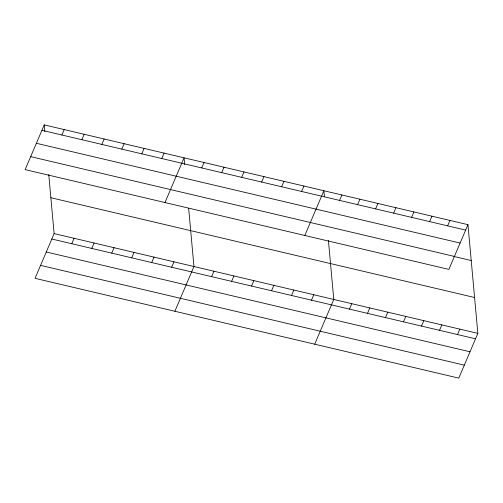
<?xml version="1.0" encoding="UTF-8"?>
<svg xmlns="http://www.w3.org/2000/svg" width="503" height="503" viewBox="0 0 503 503"><rect width="100%" height="100%" fill="white"/><g stroke="black" fill="none" stroke-linecap="round" stroke-linejoin="round"><path stroke-width="0.75" d="M44.233 124.882L25.15 169.618L448.877 269.407L467.96 224.665L44.233 124.882L44.842 131.61M61.894 135.011L64.208 129.585M81.87 139.715L84.183 134.288M48.76 174.616L54.123 233.593L35.04 278.335L458.767 378.118L477.85 333.382L467.96 224.665M101.845 144.418L104.159 138.991M71.784 243.722L74.098 238.303M121.82 149.121L124.134 143.701M91.76 248.432L94.074 243.006M141.796 153.83L144.109 148.404M111.735 253.135L114.049 247.709M161.771 158.533L164.085 153.107M131.711 257.838L134.024 252.412M164.978 202.552L184.06 157.81L184.676 164.538M151.686 262.541L154 257.115M201.722 167.939L204.036 162.513M171.661 267.244L173.975 261.818M221.697 172.642L224.011 167.216M174.868 311.263L193.951 266.527L188.656 208.317M241.673 177.345L243.993 171.925M211.612 276.656L213.926 271.23M261.654 182.055L263.968 176.628M231.587 281.359L233.908 275.933M281.63 186.758L283.944 181.332M251.569 286.062L253.883 280.636M301.605 191.461L303.919 186.035M271.545 290.765L273.858 285.339M304.812 235.479L323.894 190.738L324.435 196.717M291.52 295.468L293.834 290.042M339.588 200.408L341.902 194.982M311.495 300.172L313.809 294.752M357.595 204.646L359.909 199.219M314.702 344.19L333.785 299.455L328.415 240.478M375.603 208.883L377.916 203.464M349.478 309.119L351.792 303.693M393.61 213.127L395.924 207.701M367.486 313.363L369.799 307.937M411.617 217.365L413.931 211.945M385.493 317.6L387.807 312.174M429.631 221.609L431.945 216.183M403.5 321.838L405.814 316.418M447.639 225.847L449.952 220.427M421.514 326.082L423.828 320.656M439.521 330.32L441.835 324.9M457.529 334.564L459.843 329.138M41.919 130.308L465.646 230.091M36.386 143.28L460.113 243.062M30.683 156.647L454.41 256.429M453.964 256.48L471.223 260.541M50.86 197.723L474.587 297.506M54.123 233.593L477.85 333.382M51.809 239.019L475.536 338.802M46.276 251.997L470.003 351.779M40.573 265.364L464.3 365.147"/></g></svg>
